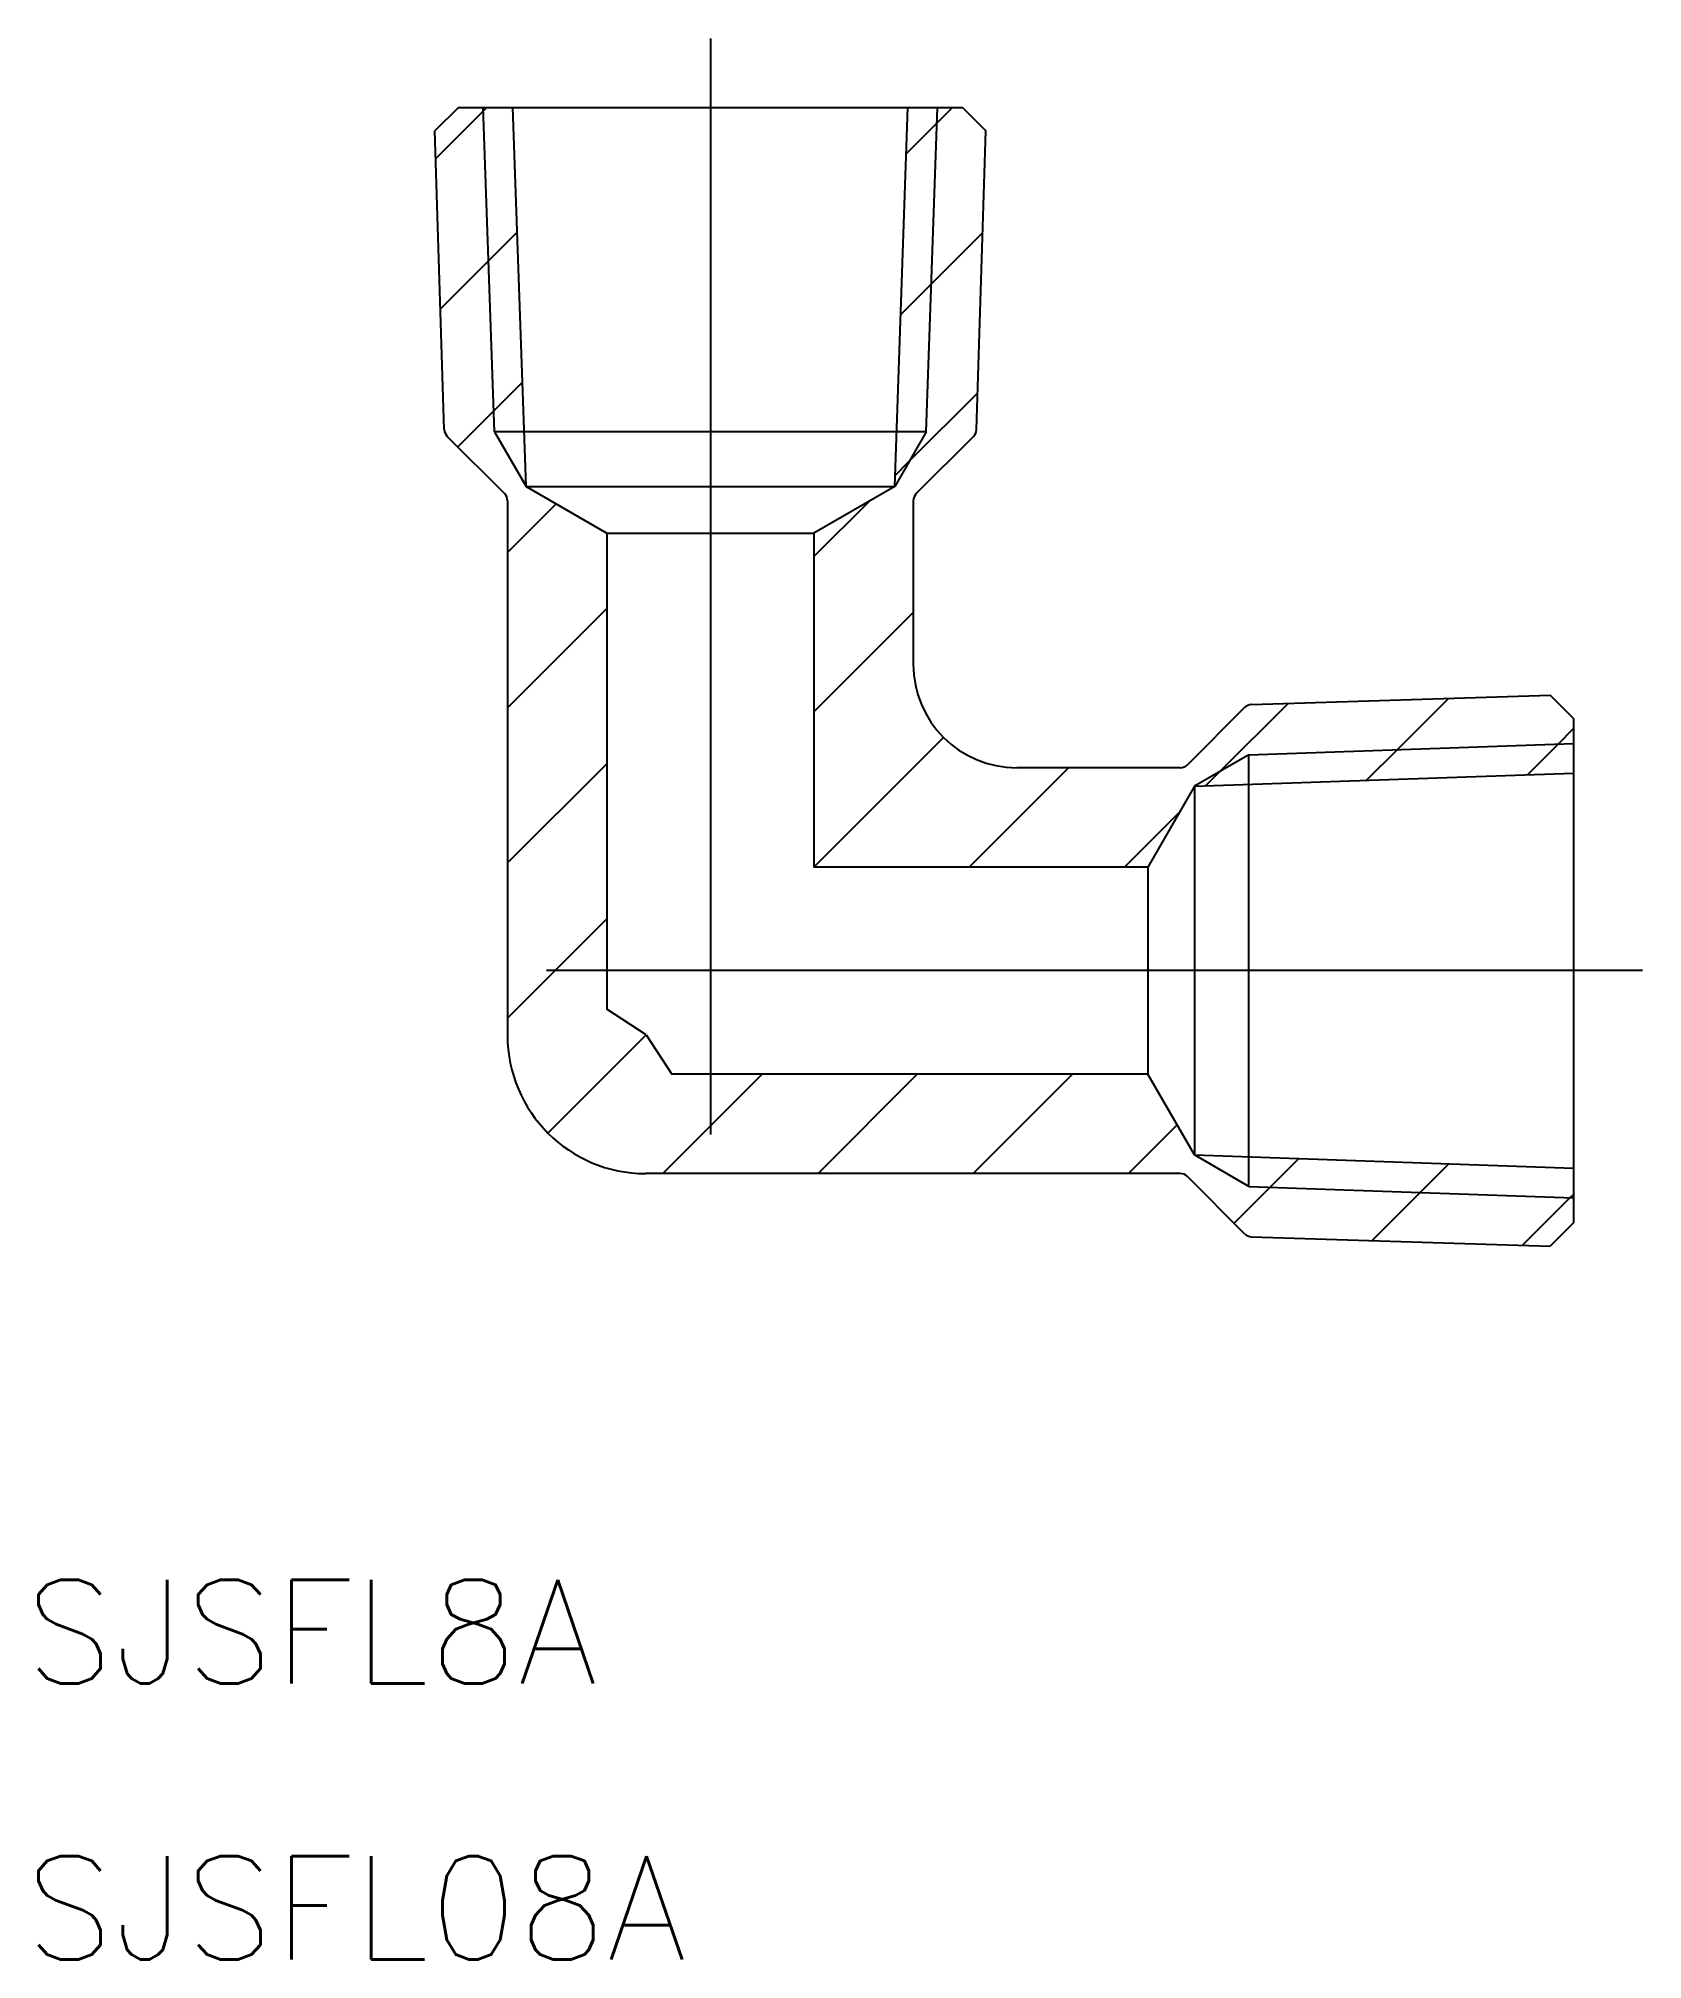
# Model space of a CAD drawing. Extents: x -19.5 to 27, y -28.6 to 27.
import ezdxf

# ---------------------------------------------------------------- set-up
doc = ezdxf.new("R2010")
doc.units = 0
doc.linetypes.add('CENTER', pattern=[50.8, 31.75, -6.35, 6.35, -6.35])
doc.layers.get('0').update_dxf_attribs({"linetype": 'CONTINUOUS'})
doc.layers.add('CENTER', color=1, linetype='CENTER')
doc.styles.get("Standard").update_dxf_attribs({"font": 'txt.shx', "height": 3, "bigfont": 'bigfont.shx'})

msp = doc.modelspace()

# ---------------------------------------------------------------- linework, layer by layer
at = {"color": 7, "linetype": 'CONTINUOUS'}
for p, q in [((-7.3, 25.002), (-7.979, 24.323)), ((-7.3, 25.002), (7.3, 25.002)), ((-5.339, 14.024), (-5.723, 25.002)), ((5.339, 14.024), (5.722, 25.002)), ((7.3, 25.002), (7.979, 24.323)), ((-7.709, 15.676), (-7.979, 24.323)), ((7.709, 15.676), (7.979, 24.323)), ((6.25, 15.602), (-6.25, 15.602)), ((-7.621, 15.473), (-5.965, 13.817)), ((7.621, 15.473), (5.965, 13.817)), ((-5.339, 14.024), (5.339, 14.024)), ((-5.339, 14.024), (-3, 12.673)), ((5.339, 14.024), (3, 12.673)), ((-5.877, 13.605), (-5.877, -1.877)), ((5.877, 13.605), (5.877, 8.877)), ((-3, 12.673), (-3, -1.114)), ((-3, 12.673), (3, 12.673)), ((3, 12.673), (3, 3)), ((15.674, 7.709), (24.321, 7.979)), ((25, 7.3), (24.321, 7.979)), ((15.472, 7.621), (13.815, 5.965)), ((25, 7.3), (25, -7.3)), ((15.6, -6.25), (15.6, 6.25)), ((13.603, 5.877), (8.877, 5.877)), ((14.022, 5.339), (25, 5.722)), ((14.022, 5.339), (12.671, 3)), ((14.022, 5.339), (14.022, -5.339)), ((12.671, 3), (3, 3)), ((12.671, 3), (12.671, -3)), ((-1.858, -1.858), (-3, -1.114)), ((-1.858, -1.858), (-1.114, -3)), ((12.671, -3), (-1.114, -3)), ((14.022, -5.339), (12.671, -3)), ((14.022, -5.339), (25, -5.723)), ((13.603, -5.877), (-1.877, -5.877)), ((15.472, -7.621), (13.815, -5.965)), ((15.674, -7.709), (24.321, -7.979)), ((25, -7.3), (24.321, -7.979))]:
    msp.add_line(p, q, dxfattribs=at)
at = {"color": 3, "linetype": 'CONTINUOUS'}
for p, q in [((-7.954, 23.526), (-6.575, 24.905)), ((-6.25, 15.602), (-6.579, 25.002)), ((-6.575, 24.905), (-6.479, 25.002)), ((5.676, 23.665), (6.563, 24.552)), ((6.25, 15.602), (6.579, 25.002)), ((6.563, 24.552), (7.013, 25.002)), ((-6.423, 20.56), (-5.596, 21.387)), ((6.4, 19.892), (7.887, 21.378)), ((-7.818, 19.166), (-6.423, 20.56)), ((5.513, 19.005), (6.4, 19.892)), ((-6.272, 16.214), (-5.445, 17.041)), ((5.762, 14.757), (7.742, 16.736)), ((-7.317, 15.169), (-6.272, 16.214)), ((-6.25, 15.602), (-5.339, 14.024)), ((6.25, 15.602), (5.339, 14.024)), ((5.35, 14.345), (5.762, 14.757)), ((-5.877, 12.112), (-4.468, 13.521)), ((3, 11.994), (4.606, 13.601)), ((-5.877, 7.615), (-3, 10.492)), ((3, 7.497), (5.877, 10.374)), ((19.892, 6.4), (21.378, 7.887)), ((14.759, 5.765), (16.736, 7.742)), ((3, 3), (6.755, 6.755)), ((24.552, 6.563), (25, 7.011)), ((15.6, 6.25), (14.022, 5.339)), ((15.6, 6.25), (25, 6.579)), ((19.005, 5.513), (19.892, 6.4)), ((23.665, 5.676), (24.552, 6.563)), ((-5.877, 3.118), (-3, 5.994)), ((7.497, 3), (10.374, 5.877)), ((14.345, 5.35), (14.759, 5.765)), ((11.994, 3), (13.596, 4.602)), ((-4.497, 0), (-3, 1.497)), ((-5.877, -1.379), (-4.497, 0)), ((-4.705, -4.705), (-1.858, -1.858)), ((0, -4.497), (1.497, -3)), ((3.118, -5.877), (5.994, -3)), ((7.615, -5.877), (10.492, -3)), ((-1.379, -5.877), (0, -4.497)), ((12.112, -5.877), (13.52, -4.469)), ((15.6, -6.25), (14.022, -5.339)), ((16.214, -6.272), (17.041, -5.445)), ((20.56, -6.423), (21.387, -5.596)), ((15.168, -7.318), (16.214, -6.272)), ((15.6, -6.25), (25, -6.579)), ((19.165, -7.818), (20.56, -6.423)), ((23.526, -7.954), (24.905, -6.575)), ((24.905, -6.575), (25, -6.48))]:
    msp.add_line(p, q, dxfattribs=at)
at = {"color": 7, "linetype": 'CONTINUOUS'}
for centre, radius, start, end in [((-7.409, 15.686), 0.3, 181.7899, 225), ((7.409, 15.686), 0.3, 315, 358.2101), ((-6.177, 13.605), 0.3, 0, 45), ((6.177, 13.605), 0.3, 135, 180), ((8.877, 8.877), 3, 180, 270), ((15.684, 7.409), 0.3, 91.7899, 135), ((13.603, 6.177), 0.3, 270, 315), ((-1.877, -1.877), 4, 180, 270), ((13.603, -6.177), 0.3, 45, 90), ((15.684, -7.409), 0.3, 225, 268.2101)]:
    msp.add_arc(centre, radius, start, end, dxfattribs=at)
at = {"layer": 'CENTER', "color": 1, "linetype": 'CENTER'}
for p, q in [((0, 27.002), (0, -7.877)), ((27, 0), (-7.877, 0))]:
    msp.add_line(p, q, dxfattribs=at)

# ---------------------------------------------------------------- texts
at = {"color": 7, "linetype": 'CONTINUOUS'}
for s, p in [('SJSFL8A', (-19.849, -20.645)), ('SJSFL08A', (-19.849, -28.645))]:
    msp.add_text(s, height=3, dxfattribs=at).set_placement(p)

doc.saveas('drawing.dxf')
